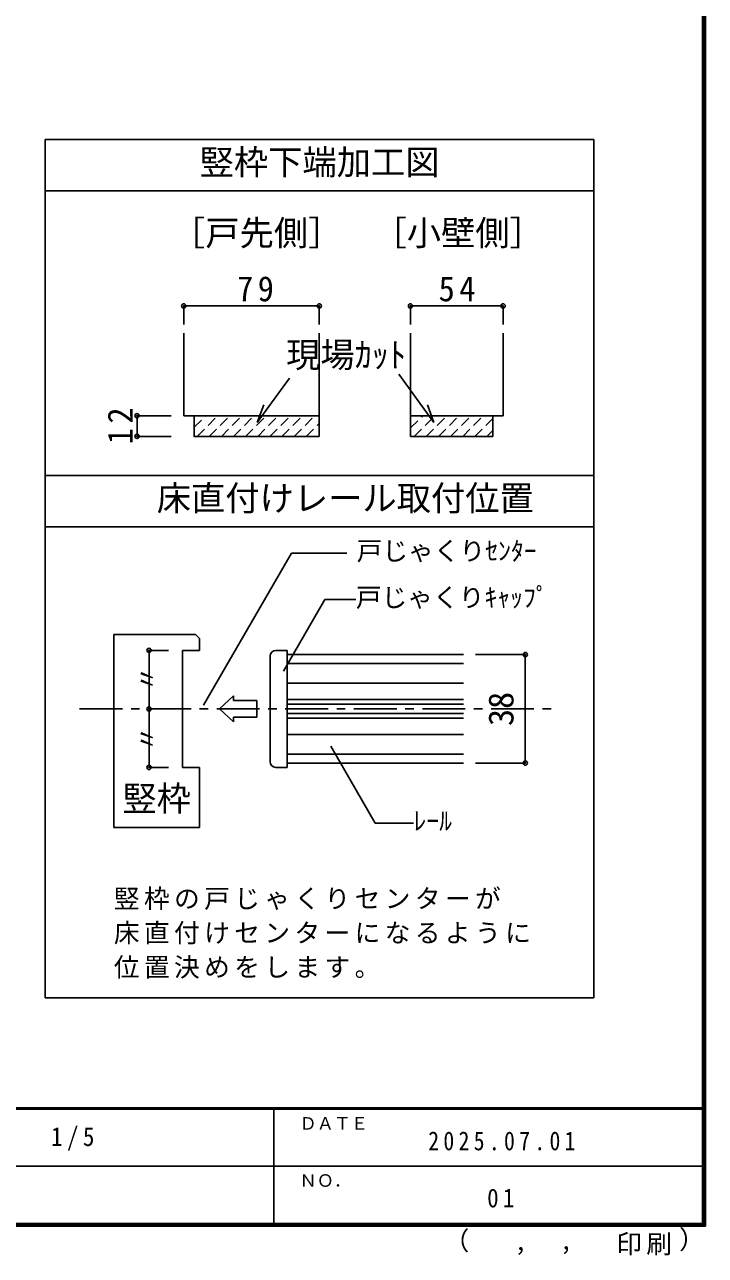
# Model space of a CAD drawing. Units: millimetres at full size, sheet at 1:5, with parts at other scales. Extents: x -973 to 977, y -718 to 696.
# Drawn here: x 580 to 977, y -718 to 0 of the extents above; entities that cross this region are included whole.
import ezdxf
from ezdxf.enums import TextEntityAlignment as Align

# ---------------------------------------------------------------- set-up
doc = ezdxf.new("R2010")
doc.units = ezdxf.units.MM
doc.header["$LTSCALE"] = 5
doc.header["$PDMODE"] = 32
doc.header["$PDSIZE"] = 2.5
doc.linetypes.add('CHAIN1', pattern=[8, 5, -1, 1, -1])
doc.linetypes.add('DASHED1', pattern=[1.8, 1.2, -0.6])
for name, color, linetype in [('0-0_補助線', 4, 'Continuous'), ('0-A_文字', 7, 'Continuous'), ('2-1_通り芯', 4, 'CHAIN1'), ('2-4_枠', 3, 'Continuous'), ('2-7_金物', 4, 'Continuous'), ('2-A_文字', 7, 'Continuous'), ('2-B_寸法', 4, 'Continuous'), ('F-1_枠', 6, 'Continuous'), ('F-A_文字', 7, 'Continuous')]:
    doc.layers.add(name, color=color, linetype=linetype)
doc.styles.add('ＭＳ ゴシック', font='')
doc.styles.get('ＭＳ ゴシック').set_extended_font_data('MS Gothic')

msp = doc.modelspace()

# ---------------------------------------------------------------- linework, layer by layer
at = {"layer": '0-0_補助線'}
for p, q in [((672.423, -163.707), (672.423, -174.573)), ((672.423, -163.707), (751.423, -163.707)), ((751.423, -163.707), (751.423, -174.573)), ((804.649, -163.707), (804.649, -174.573)), ((645.157, -227.812), (665.157, -227.812)), ((645.157, -239.812), (645.157, -227.812)), ((645.157, -239.812), (665.157, -239.812))]:
    msp.add_line(p, q, dxfattribs=at)
at = {"layer": '0-0_補助線', "color": 3}
for p, q in [((672.423, -179.543), (672.423, -227.812)), ((751.423, -179.543), (751.423, -239.812)), ((804.649, -179.543), (804.649, -239.812)), ((858.649, -179.543), (858.649, -227.812)), ((751.423, -227.812), (672.423, -227.812)), ((858.649, -227.812), (804.649, -227.812)), ((852.649, -227.812), (852.649, -239.812)), ((804.649, -239.812), (852.649, -239.812))]:
    msp.add_line(p, q, dxfattribs=at)
at = {"layer": '0-0_補助線', "color": 7}
for p, q in [((715.304, -231.803), (734.02, -205.911)), ((818.269, -231.803), (797.867, -203.578)), ((715.304, -231.803), (719.051, -221.496)), ((818.269, -231.803), (814.522, -221.496))]:
    msp.add_line(p, q, dxfattribs=at)
at = {"layer": '0-0_補助線', "linetype": 'DASHED1'}
for p, q in [((678.423, -234.514), (685.126, -227.812)), ((680.197, -239.812), (692.197, -227.812)), ((687.268, -239.812), (699.268, -227.812)), ((694.339, -239.812), (706.339, -227.812)), ((701.41, -239.812), (713.41, -227.812)), ((708.481, -239.812), (720.481, -227.812)), ((715.552, -239.812), (727.552, -227.812)), ((722.623, -239.812), (734.623, -227.812)), ((729.694, -239.812), (741.694, -227.812)), ((736.765, -239.812), (748.765, -227.812)), ((804.649, -234.913), (811.751, -227.812)), ((806.822, -239.812), (818.822, -227.812)), ((813.893, -239.812), (825.893, -227.812)), ((820.964, -239.812), (832.964, -227.812)), ((828.035, -239.812), (840.035, -227.812)), ((835.106, -239.812), (847.106, -227.812)), ((842.177, -239.812), (852.649, -229.339)), ((743.836, -239.812), (751.423, -232.225)), ((849.248, -239.812), (852.649, -236.41))]:
    msp.add_line(p, q, dxfattribs=at)
at = {"layer": '0-0_補助線'}
msp.add_lwpolyline([(804.649, -163.707), (858.649, -163.707), (858.649, -174.573)], dxfattribs=at)
at = {"layer": '0-0_補助線', "color": 3}
msp.add_lwpolyline([(678.423, -227.812), (678.423, -239.812), (751.423, -239.812)], dxfattribs=at)
at = {"layer": '0-0_補助線', "color": 7}
for p in [(672.423, -163.707), (751.423, -163.707), (804.649, -163.707), (858.649, -163.707), (645.157, -227.812), (645.157, -239.812)]:
    msp.add_point(p, dxfattribs=at)
at = {"layer": '0-A_文字', "color": 3}
for p, q in [((591.639, -66.5), (911.639, -66.5)), ((591.639, -567.5), (591.639, -66.5)), ((911.639, -567.5), (911.639, -66.5)), ((591.639, -96.5), (911.639, -96.5)), ((591.639, -262.604), (911.639, -262.604)), ((591.639, -292.604), (911.639, -292.604)), ((591.639, -567.5), (911.639, -567.5))]:
    msp.add_line(p, q, dxfattribs=at)
at = {"layer": '2-1_通り芯'}
msp.add_line((611.639, -398.862), (891.639, -398.862), dxfattribs=at)
at = {"layer": '2-4_枠'}
for p, q in [((631.639, -468.028), (631.639, -355.528)), ((681.639, -357.885), (681.639, -364.695)), ((671.639, -364.695), (681.639, -364.695)), ((671.639, -433.028), (671.639, -364.695)), ((671.639, -433.028), (681.639, -433.028)), ((681.639, -433.028), (681.639, -468.028)), ((631.639, -468.028), (681.639, -468.028))]:
    msp.add_line(p, q, dxfattribs=at)
msp.add_lwpolyline([(681.639, -357.885), (679.282, -355.528), (631.639, -355.528)], dxfattribs=at)
at = {"layer": '2-7_金物'}
for p, q in [((726.073, -364.695), (732.74, -364.695)), ((732.74, -364.695), (732.74, -433.028)), ((722.74, -429.695), (722.74, -368.028)), ((732.74, -372.414), (835.505, -372.414)), ((732.74, -383.862), (835.505, -383.862)), ((693.225, -398.862), (701.508, -391.269)), ((701.508, -391.269), (701.508, -394.03)), ((715.082, -394.03), (701.508, -394.03)), ((715.082, -394.03), (715.082, -403.693)), ((732.74, -393.48), (835.505, -393.48)), ((693.225, -398.862), (701.508, -406.454)), ((701.508, -403.693), (701.508, -406.454)), ((715.082, -403.693), (701.508, -403.693)), ((732.74, -404.243), (835.505, -404.243)), ((732.74, -413.862), (835.505, -413.862)), ((732.74, -425.309), (835.505, -425.309)), ((726.073, -433.028), (732.74, -433.028))]:
    msp.add_line(p, q, dxfattribs=at)
at = {"layer": '2-7_金物', "color": 7}
for p, q in [((732.74, -367.195), (732.74, -430.528)), ((732.74, -367.195), (835.505, -367.195)), ((732.74, -396.195), (835.505, -396.195)), ((732.74, -401.528), (835.505, -401.528)), ((732.74, -430.528), (835.505, -430.528))]:
    msp.add_line(p, q, dxfattribs=at)
at = {"layer": '2-7_金物'}
for centre, start, end in [((726.073, -368.028), 90, 180), ((726.073, -429.695), 180, 270)]:
    msp.add_arc(centre, 3.333, start, end, dxfattribs=at)
at = {"layer": '2-A_文字'}
for p, q in [((683.94, -396.726), (735.189, -307.961)), ((735.189, -307.961), (767.535, -307.961)), ((730.557, -376.839), (754.643, -335.121)), ((754.643, -335.121), (772.775, -335.121)), ((758.235, -420.633), (784.143, -465.506)), ((784.143, -465.506), (806.377, -465.506))]:
    msp.add_line(p, q, dxfattribs=at)
msp.add_point((652.196, -398.862), dxfattribs=at)
at = {"layer": '2-B_寸法'}
for p, q in [((652.196, -364.695), (663.585, -364.695)), ((652.196, -364.695), (652.196, -433.028)), ((871.639, -367.195), (842.575, -367.195)), ((871.639, -430.528), (871.639, -367.195)), ((871.639, -430.528), (842.575, -430.528)), ((652.196, -433.028), (663.585, -433.028))]:
    msp.add_line(p, q, dxfattribs=at)
at = {"layer": '2-B_寸法', "color": 7}
for p in [(652.196, -364.695), (871.639, -367.195), (871.639, -430.528), (652.196, -433.028)]:
    msp.add_point(p, dxfattribs=at)
at = {"layer": 'F-1_枠'}
for p, q in [((974.986, 695.833), (974.986, -700.833)), ((975.82, 695.833), (975.82, -700.833)), ((976.653, 695.833), (976.653, -700.833)), ((976.653, -631.667), (-973.347, -631.667)), ((976.653, -632.5), (-973.347, -632.5)), ((724.986, -632.5), (724.986, -699.167)), ((1.653, -665.833), (974.986, -665.834)), ((976.653, -699.167), (-973.347, -699.167)), ((976.653, -700), (-973.347, -700)), ((976.653, -700.833), (-973.347, -700.833))]:
    msp.add_line(p, q, dxfattribs=at)

# ---------------------------------------------------------------- texts
at = {"layer": '0-0_補助線', "color": 7, "style": 'ＭＳ ゴシック'}
for s, p in [('［戸先側］', (664.981, -132.813)), ('［小壁側］', (782.474, -132.813)), ('現場ｶｯﾄ', (732.124, -203.938))]:
    msp.add_text(s, height=14.66, dxfattribs=at).set_placement(p, align=Align.BOTTOM_LEFT)
at = {"layer": '0-0_補助線', "color": 7, "char_height": 14.66, "attachment_point": 7, "style": 'ＭＳ ゴシック'}
for s, insert in [('\\T1.27;\\W0.95;79', (703.5, -161.207)), ('\\T1.27;\\W0.95;54', (821.033, -161.207))]:
    msp.add_mtext(s, dxfattribs=dict(at, insert=insert))
at = {"layer": '0-0_補助線', "color": 7, "insert": (642.657, -244.437), "char_height": 14.66, "attachment_point": 7, "rotation": 90, "style": 'ＭＳ ゴシック'}
msp.add_mtext('\\T1.27;\\W0.95;12', dxfattribs=at)
at = {"layer": '0-A_文字', "style": 'ＭＳ ゴシック'}
for s, p in [('竪枠下端加工図', (681.639, -91.5)), ('床直付けレール取付位置', (656.639, -287.604))]:
    msp.add_text(s, height=14.66, dxfattribs=at).set_placement(p, align=Align.BOTTOM_LEFT)
at = {"layer": '2-A_文字', "style": 'ＭＳ ゴシック'}
for s, height, p in [('戸じゃくりｾﾝﾀｰ', 11, (773.236, -315.461)), ('戸じゃくりｷｬｯﾌﾟ', 11, (772.775, -342.621)), ('竪枠', 14.66, (636.639, -462.842)), ('ﾚｰﾙ', 11, (806.377, -473.006))]:
    msp.add_text(s, height=height, dxfattribs=at).set_placement(p, align=Align.BOTTOM_LEFT)
for p in [(659.696, -388.862), (659.696, -423.862)]:
    msp.add_text('〃', height=11, rotation=90, dxfattribs=at).set_placement(p, align=Align.BOTTOM_LEFT)
at = {"layer": '2-A_文字', "char_height": 11, "attachment_point": 7, "style": 'ＭＳ ゴシック'}
for s, insert in [('\\T1.17;竪枠の戸じゃくりセンターが', (631.639, -516.308)), ('\\T1.17;床直付けセンターになるように', (631.639, -536.308)), ('\\T1.17;位置決めをします。', (631.639, -556.308))]:
    msp.add_mtext(s, dxfattribs=dict(at, insert=insert))
at = {"layer": '2-B_寸法', "color": 7, "style": 'ＭＳ ゴシック'}
msp.add_text('38', height=14.66, rotation=90, dxfattribs=at).set_placement((869.139, -408.862), align=Align.BOTTOM_LEFT)
at = {"layer": 'F-A_文字', "style": 'ＭＳ ゴシック'}
for s, height, p in [('ＤＡＴＥ', 7.331, (739.986, -646.667)), ('ＮＯ．', 7.331, (739.986, -680.001)), ('（', 11, (823.992, -718.052)), ('）', 11, (961.387, -717.355)), (',', 11, (865.199, -718.052)), (',', 11, (891.686, -717.588))]:
    msp.add_text(s, height=height, dxfattribs=at).set_placement(p, align=Align.BOTTOM_LEFT)
at = {"layer": 'F-A_文字', "char_height": 11, "attachment_point": 7, "style": 'ＭＳ ゴシック'}
for s, insert in [('\\T1.38;\\W0.9;1/5', (594.986, -656.667)), ('\\T1.39;\\W0.85;2025.07.01', (814.986, -656.667)), ('\\T1.36;\\W0.9;01', (849.361, -690.001)), ('\\T1.17;印刷', (924.678, -717.82))]:
    msp.add_mtext(s, dxfattribs=dict(at, insert=insert))

doc.saveas('drawing.dxf')
